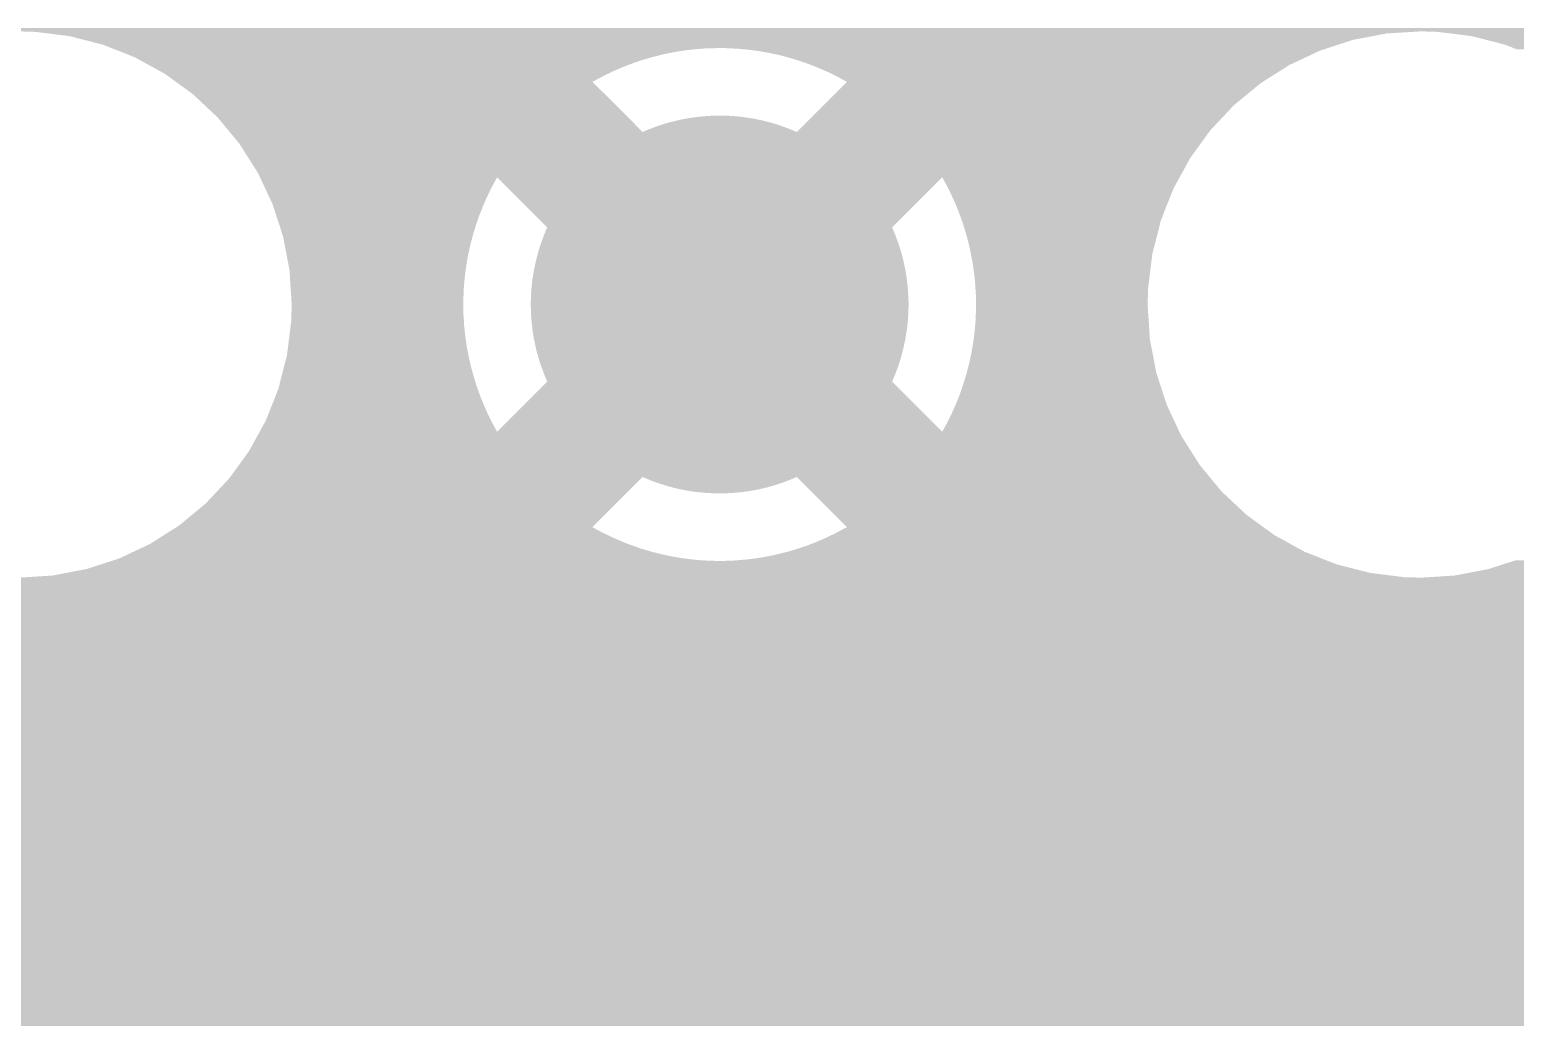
# Model space of a CAD drawing. Extents: x 295 to 953, y 10 to 290.
# Drawn here: x 531.09 to 547.17, y 140.76 to 151.53 of the extents above; entities that cross this region are included whole.
import ezdxf

# ---------------------------------------------------------------- set-up
doc = ezdxf.new("R2010")
doc.units = 0
doc.header["$LTSCALE"] = 5
doc.header["$MEASUREMENT"] = 0
doc.layers.add('GND', color=7, linetype='CONTINUOUS')

msp = doc.modelspace()

# ---------------------------------------------------------------- linework, layer by layer
at = {"layer": 'GND'}
for points in [[(511.399, 151.51), (511.399, 151.545), (710.395, 151.51), (710.514, 151.545)], [(531.151, 151.504), (530.969, 151.51), (546.057, 151.504), (546.147, 151.51)], [(531.293, 151.487), (531.151, 151.504), (545.776, 151.487), (546.057, 151.504)], [(531.52, 151.458), (531.293, 151.487), (545.627, 151.458), (545.776, 151.487)], [(546.329, 151.504), (546.147, 151.51), (640.417, 151.504), (640.507, 151.51)], [(546.471, 151.487), (546.329, 151.504), (640.136, 151.487), (640.417, 151.504)], [(546.698, 151.458), (546.471, 151.487), (639.987, 151.458), (640.136, 151.487)], [(531.681, 151.417), (531.52, 151.458), (545.411, 151.417), (545.627, 151.458)], [(531.88, 151.366), (531.681, 151.417), (545.255, 151.366), (545.411, 151.417)], [(531.975, 151.328), (531.88, 151.366), (545.139, 151.328), (545.255, 151.366)], [(531.985, 151.325), (531.975, 151.328), (538.404, 151.325), (538.518, 151.328)], [(532.007, 151.316), (531.985, 151.325), (538.291, 151.316), (538.404, 151.325)], [(538.632, 151.328), (538.518, 151.328), (545.137, 151.328), (545.139, 151.328)], [(538.746, 151.322), (538.632, 151.328), (545.121, 151.322), (545.137, 151.328)], [(546.859, 151.417), (546.698, 151.458), (639.771, 151.417), (639.987, 151.458)], [(547.058, 151.366), (546.859, 151.417), (639.615, 151.366), (639.771, 151.417)], [(547.153, 151.328), (547.058, 151.366), (639.499, 151.328), (639.615, 151.366)], [(547.163, 151.325), (547.153, 151.328), (632.764, 151.325), (632.878, 151.328)], [(547.185, 151.316), (547.163, 151.325), (632.651, 151.316), (632.764, 151.325)], [(532.041, 151.303), (532.007, 151.316), (538.178, 151.303), (538.291, 151.316)], [(532.086, 151.285), (532.041, 151.303), (538.065, 151.285), (538.178, 151.303)], [(532.143, 151.262), (532.086, 151.285), (537.953, 151.262), (538.065, 151.285)], [(532.212, 151.235), (532.143, 151.262), (537.843, 151.235), (537.953, 151.262)], [(532.226, 151.23), (532.212, 151.235), (537.824, 151.23), (537.843, 151.235)], [(532.273, 151.203), (532.226, 151.23), (537.733, 151.203), (537.824, 151.23)], [(532.339, 151.167), (532.273, 151.203), (537.625, 151.167), (537.733, 151.203)], [(532.413, 151.127), (532.339, 151.167), (537.519, 151.127), (537.625, 151.167)], [(538.859, 151.312), (538.746, 151.322), (545.09, 151.312), (545.121, 151.322)], [(538.939, 151.302), (538.859, 151.312), (545.058, 151.302), (545.09, 151.312)], [(538.972, 151.298), (538.939, 151.302), (545.049, 151.298), (545.058, 151.302)], [(539.084, 151.278), (538.972, 151.298), (545.008, 151.278), (545.049, 151.298)], [(539.196, 151.255), (539.084, 151.278), (544.957, 151.255), (545.008, 151.278)], [(539.306, 151.226), (539.196, 151.255), (544.897, 151.226), (544.957, 151.255)], [(539.415, 151.193), (539.306, 151.226), (544.827, 151.193), (544.897, 151.226)], [(539.522, 151.156), (539.415, 151.193), (544.747, 151.156), (544.827, 151.193)], [(532.494, 151.082), (532.413, 151.127), (537.414, 151.082), (537.519, 151.127)], [(532.551, 151.051), (532.494, 151.082), (537.349, 151.051), (537.414, 151.082)], [(532.576, 151.033), (532.551, 151.051), (537.312, 151.033), (537.349, 151.051)], [(532.649, 150.98), (532.576, 151.033), (537.211, 150.98), (537.312, 151.033)], [(539.553, 151.144), (539.522, 151.156), (544.722, 151.144), (544.747, 151.156)], [(539.628, 151.114), (539.553, 151.144), (544.675, 151.114), (544.722, 151.144)], [(539.733, 151.068), (539.628, 151.114), (544.602, 151.068), (544.675, 151.114)], [(539.835, 151.018), (539.733, 151.068), (544.523, 151.018), (544.602, 151.068)], [(539.935, 150.963), (539.835, 151.018), (544.437, 150.963), (544.523, 151.018)], [(532.672, 150.963), (532.649, 150.98), (537.181, 150.963), (537.211, 150.98)], [(532.852, 150.833), (532.672, 150.963), (537.312, 150.833), (537.181, 150.963)], [(539.679, 150.708), (539.916, 150.944), (544.122, 150.708), (544.408, 150.944)], [(539.916, 150.944), (539.935, 150.963), (544.408, 150.944), (544.437, 150.963)], [(533.123, 150.579), (532.852, 150.833), (537.566, 150.579), (537.312, 150.833)], [(539.408, 150.437), (539.679, 150.708), (543.868, 150.437), (544.122, 150.708)], [(533.254, 150.421), (533.123, 150.579), (537.724, 150.421), (537.566, 150.579)], [(537.96, 150.509), (538.001, 150.521), (539.154, 150.509), (539.117, 150.521)], [(538.001, 150.521), (538.054, 150.535), (539.117, 150.521), (539.06, 150.535)], [(538.054, 150.535), (538.097, 150.545), (539.06, 150.535), (539.022, 150.545)], [(538.097, 150.545), (538.149, 150.557), (539.022, 150.545), (538.964, 150.557)], [(538.149, 150.557), (538.193, 150.565), (538.964, 150.557), (538.926, 150.565)], [(538.193, 150.565), (538.245, 150.574), (538.926, 150.565), (538.867, 150.574)], [(538.245, 150.574), (538.291, 150.58), (538.867, 150.574), (538.83, 150.58)], [(538.291, 150.58), (538.342, 150.587), (538.83, 150.58), (538.769, 150.587)], [(538.342, 150.587), (538.39, 150.591), (538.769, 150.587), (538.733, 150.591)], [(538.39, 150.591), (538.44, 150.595), (538.733, 150.591), (538.667, 150.595)], [(538.44, 150.595), (538.498, 150.597), (538.667, 150.595), (538.635, 150.597)], [(538.498, 150.597), (538.537, 150.598), (538.635, 150.597), (538.537, 150.598)], [(533.36, 150.293), (533.254, 150.421), (543.763, 150.293), (543.856, 150.421)], [(537.724, 150.421), (537.776, 150.443), (539.392, 150.421), (539.339, 150.443)], [(537.776, 150.443), (537.816, 150.458), (539.339, 150.443), (539.302, 150.458)], [(537.816, 150.458), (537.867, 150.478), (539.302, 150.458), (539.247, 150.478)], [(537.867, 150.478), (537.908, 150.492), (539.247, 150.478), (539.21, 150.492)], [(537.908, 150.492), (537.96, 150.509), (539.21, 150.492), (539.154, 150.509)], [(539.392, 150.421), (539.408, 150.437), (543.856, 150.421), (543.868, 150.437)], [(533.459, 150.136), (533.36, 150.293), (543.65, 150.136), (543.763, 150.293)], [(533.559, 149.979), (533.459, 150.136), (543.564, 149.979), (543.65, 150.136)], [(533.582, 149.93), (533.559, 149.979), (543.537, 149.93), (543.564, 149.979)], [(533.629, 149.83), (533.582, 149.93), (536.094, 149.83), (536.149, 149.93)], [(536.691, 149.388), (536.149, 149.93), (540.425, 149.388), (540.967, 149.93)], [(541.003, 149.866), (540.967, 149.93), (543.502, 149.866), (543.537, 149.93)], [(533.677, 149.728), (533.629, 149.83), (536.044, 149.728), (536.094, 149.83)], [(533.717, 149.643), (533.677, 149.728), (536.006, 149.643), (536.044, 149.728)], [(541.032, 149.81), (541.003, 149.866), (543.471, 149.81), (543.502, 149.866)], [(541.055, 149.764), (541.032, 149.81), (543.453, 149.764), (543.471, 149.81)], [(541.103, 149.661), (541.055, 149.764), (543.412, 149.661), (543.453, 149.764)], [(533.723, 149.624), (533.717, 149.643), (535.998, 149.624), (536.006, 149.643)], [(533.758, 149.518), (533.723, 149.624), (535.956, 149.518), (535.998, 149.624)], [(541.146, 149.556), (541.103, 149.661), (543.37, 149.556), (543.412, 149.661)], [(541.179, 149.465), (541.146, 149.556), (543.335, 149.465), (543.37, 149.556)], [(533.793, 149.411), (533.758, 149.518), (535.919, 149.411), (535.956, 149.518)], [(533.828, 149.302), (533.793, 149.411), (535.886, 149.302), (535.919, 149.411)], [(541.185, 149.449), (541.179, 149.465), (543.33, 149.449), (543.335, 149.465)], [(541.219, 149.34), (541.185, 149.449), (543.303, 149.34), (543.33, 149.449)], [(533.832, 149.29), (533.828, 149.302), (535.883, 149.29), (535.886, 149.302)], [(533.851, 149.191), (533.832, 149.29), (535.857, 149.191), (535.883, 149.29)], [(536.627, 149.225), (536.653, 149.298), (540.489, 149.225), (540.462, 149.298)], [(536.653, 149.298), (536.661, 149.317), (540.462, 149.298), (540.455, 149.317)], [(536.661, 149.317), (536.691, 149.388), (540.455, 149.317), (540.425, 149.388)], [(541.249, 149.23), (541.219, 149.34), (543.275, 149.23), (543.303, 149.34)], [(533.872, 149.08), (533.851, 149.191), (535.833, 149.08), (535.857, 149.191)], [(533.894, 148.968), (533.872, 149.08), (535.814, 148.968), (535.833, 149.08)], [(536.572, 149.038), (536.591, 149.113), (540.545, 149.038), (540.525, 149.113)], [(536.591, 149.113), (536.597, 149.132), (540.525, 149.113), (540.519, 149.132)], [(536.597, 149.132), (536.62, 149.206), (540.519, 149.132), (540.496, 149.206)], [(536.62, 149.206), (536.627, 149.225), (540.496, 149.206), (540.489, 149.225)], [(541.275, 149.119), (541.249, 149.23), (543.246, 149.119), (543.275, 149.23)], [(541.277, 149.105), (541.275, 149.119), (543.242, 149.105), (543.246, 149.119)], [(541.296, 149.007), (541.277, 149.105), (543.23, 149.007), (543.242, 149.105)], [(533.902, 148.925), (533.894, 148.968), (535.808, 148.925), (535.814, 148.968)], [(533.906, 148.855), (533.902, 148.925), (535.799, 148.855), (535.808, 148.925)], [(536.535, 148.846), (536.547, 148.922), (540.582, 148.846), (540.569, 148.922)], [(536.547, 148.922), (536.551, 148.942), (540.569, 148.922), (540.565, 148.942)], [(536.551, 148.942), (536.567, 149.018), (540.565, 148.942), (540.549, 149.018)], [(536.567, 149.018), (536.572, 149.038), (540.549, 149.018), (540.545, 149.038)], [(541.312, 148.895), (541.296, 149.007), (543.216, 148.895), (543.23, 149.007)], [(533.913, 148.741), (533.906, 148.855), (535.789, 148.741), (535.799, 148.855)], [(536.523, 148.749), (536.531, 148.826), (540.593, 148.749), (540.584, 148.826)], [(536.531, 148.826), (536.535, 148.846), (540.584, 148.826), (540.582, 148.846)], [(541.324, 148.781), (541.312, 148.895), (543.202, 148.781), (543.216, 148.895)], [(541.326, 148.736), (541.324, 148.781), (543.196, 148.736), (543.202, 148.781)], [(533.921, 148.628), (533.913, 148.741), (535.784, 148.628), (535.789, 148.741)], [(533.925, 148.554), (533.921, 148.628), (535.783, 148.554), (535.784, 148.628)], [(536.513, 148.554), (536.515, 148.631), (540.603, 148.554), (540.601, 148.631)], [(536.515, 148.631), (536.516, 148.652), (540.601, 148.631), (540.6, 148.652)], [(536.516, 148.652), (536.521, 148.728), (540.6, 148.652), (540.595, 148.728)], [(536.521, 148.728), (536.523, 148.749), (540.595, 148.728), (540.593, 148.749)], [(541.331, 148.668), (541.326, 148.736), (543.194, 148.668), (543.196, 148.736)], [(541.333, 148.554), (541.331, 148.668), (543.191, 148.554), (543.194, 148.668)], [(533.92, 148.372), (533.922, 148.44), (535.79, 148.372), (535.785, 148.44)], [(533.922, 148.44), (533.925, 148.554), (535.785, 148.44), (535.783, 148.554)], [(536.515, 148.477), (536.513, 148.554), (540.601, 148.477), (540.603, 148.554)], [(536.516, 148.456), (536.515, 148.477), (540.6, 148.456), (540.601, 148.477)], [(536.521, 148.379), (536.516, 148.456), (540.595, 148.379), (540.6, 148.456)], [(541.327, 148.366), (541.332, 148.48), (543.203, 148.366), (543.195, 148.48)], [(541.332, 148.48), (541.333, 148.554), (543.195, 148.48), (543.191, 148.554)], [(533.9, 148.213), (533.914, 148.326), (535.804, 148.213), (535.792, 148.326)], [(533.914, 148.326), (533.92, 148.372), (535.792, 148.326), (535.79, 148.372)], [(536.523, 148.359), (536.521, 148.379), (540.593, 148.359), (540.595, 148.379)], [(536.532, 148.282), (536.523, 148.359), (540.585, 148.282), (540.593, 148.359)], [(536.534, 148.262), (536.532, 148.282), (540.581, 148.262), (540.585, 148.282)], [(541.317, 148.253), (541.327, 148.366), (543.21, 148.253), (543.203, 148.366)], [(533.886, 148.1), (533.9, 148.213), (535.82, 148.1), (535.804, 148.213)], [(536.547, 148.185), (536.534, 148.262), (540.569, 148.185), (540.581, 148.262)], [(536.551, 148.165), (536.547, 148.185), (540.565, 148.165), (540.569, 148.185)], [(536.567, 148.09), (536.551, 148.165), (540.549, 148.09), (540.565, 148.165)], [(541.283, 148.028), (541.302, 148.14), (543.244, 148.028), (543.222, 148.14)], [(541.302, 148.14), (541.308, 148.183), (543.222, 148.14), (543.214, 148.183)], [(541.308, 148.183), (541.317, 148.253), (543.214, 148.183), (543.21, 148.253)], [(533.841, 147.877), (533.87, 147.988), (535.867, 147.877), (535.841, 147.988)], [(533.87, 147.988), (533.874, 148.003), (535.841, 147.988), (535.839, 148.003)], [(533.874, 148.003), (533.886, 148.1), (535.839, 148.003), (535.82, 148.1)], [(536.571, 148.07), (536.567, 148.09), (540.544, 148.07), (540.549, 148.09)], [(536.592, 147.995), (536.571, 148.07), (540.525, 147.995), (540.544, 148.07)], [(536.597, 147.975), (536.592, 147.995), (540.519, 147.975), (540.525, 147.995)], [(536.62, 147.902), (536.597, 147.975), (540.496, 147.902), (540.519, 147.975)], [(541.259, 147.916), (541.283, 148.028), (543.265, 147.916), (543.244, 148.028)], [(533.813, 147.768), (533.841, 147.877), (535.897, 147.768), (535.867, 147.877)], [(536.627, 147.882), (536.62, 147.902), (540.489, 147.882), (540.496, 147.902)], [(536.654, 147.81), (536.627, 147.882), (540.463, 147.81), (540.489, 147.882)], [(536.661, 147.791), (536.654, 147.81), (540.455, 147.791), (540.463, 147.81)], [(536.691, 147.72), (536.661, 147.791), (540.425, 147.72), (540.455, 147.791)], [(541.197, 147.697), (541.23, 147.806), (543.323, 147.697), (543.288, 147.806)], [(541.23, 147.806), (541.233, 147.818), (543.288, 147.806), (543.284, 147.818)], [(541.233, 147.818), (541.259, 147.916), (543.284, 147.818), (543.265, 147.916)], [(533.746, 147.552), (533.781, 147.643), (535.97, 147.552), (535.937, 147.643)], [(533.781, 147.643), (533.786, 147.659), (535.937, 147.643), (535.931, 147.659)], [(533.786, 147.659), (533.813, 147.768), (535.931, 147.659), (535.897, 147.768)], [(536.149, 147.177), (536.691, 147.72), (540.967, 147.177), (540.425, 147.72)], [(541.16, 147.589), (541.197, 147.697), (543.358, 147.589), (543.323, 147.697)], [(533.704, 147.447), (533.746, 147.552), (536.013, 147.447), (535.97, 147.552)], [(541.072, 147.379), (541.11, 147.465), (543.439, 147.379), (543.399, 147.465)], [(541.11, 147.465), (541.118, 147.483), (543.399, 147.465), (543.393, 147.483)], [(541.118, 147.483), (541.16, 147.589), (543.393, 147.483), (543.358, 147.589)], [(533.645, 147.298), (533.663, 147.343), (536.084, 147.298), (536.061, 147.343)], [(533.663, 147.343), (533.704, 147.447), (536.061, 147.343), (536.013, 147.447)], [(541.022, 147.277), (541.072, 147.379), (543.487, 147.277), (543.439, 147.379)], [(533.552, 147.129), (533.579, 147.177), (543.557, 147.129), (543.534, 147.177)], [(533.579, 147.177), (533.614, 147.242), (536.149, 147.177), (536.113, 147.242)], [(533.614, 147.242), (533.645, 147.298), (536.113, 147.242), (536.084, 147.298)], [(540.967, 147.177), (541.022, 147.277), (543.534, 147.177), (543.487, 147.277)], [(533.466, 146.972), (533.552, 147.129), (543.657, 146.972), (543.557, 147.129)], [(533.353, 146.815), (533.466, 146.972), (543.756, 146.815), (543.657, 146.972)], [(532.994, 146.4), (533.248, 146.671), (537.437, 146.4), (537.708, 146.671)], [(533.248, 146.671), (533.26, 146.687), (537.708, 146.671), (537.724, 146.687)], [(533.26, 146.687), (533.353, 146.815), (543.862, 146.687), (543.756, 146.815)], [(537.777, 146.665), (537.724, 146.687), (539.34, 146.665), (539.392, 146.687)], [(537.814, 146.649), (537.777, 146.665), (539.3, 146.649), (539.34, 146.665)], [(539.55, 146.529), (539.392, 146.687), (543.993, 146.529), (543.862, 146.687)], [(537.869, 146.629), (537.814, 146.649), (539.249, 146.629), (539.3, 146.649)], [(537.906, 146.616), (537.869, 146.629), (539.208, 146.616), (539.249, 146.629)], [(537.962, 146.599), (537.906, 146.616), (539.156, 146.599), (539.208, 146.616)], [(537.999, 146.587), (537.962, 146.599), (539.115, 146.587), (539.156, 146.599)], [(538.056, 146.572), (537.999, 146.587), (539.062, 146.572), (539.115, 146.587)], [(538.094, 146.562), (538.056, 146.572), (539.019, 146.562), (539.062, 146.572)], [(538.152, 146.55), (538.094, 146.562), (538.967, 146.55), (539.019, 146.562)], [(538.19, 146.543), (538.152, 146.55), (538.923, 146.543), (538.967, 146.55)], [(538.249, 146.533), (538.19, 146.543), (538.871, 146.533), (538.923, 146.543)], [(538.286, 146.527), (538.249, 146.533), (538.825, 146.527), (538.871, 146.533)], [(538.347, 146.521), (538.286, 146.527), (538.774, 146.521), (538.825, 146.527)], [(538.383, 146.517), (538.347, 146.521), (538.726, 146.517), (538.774, 146.521)], [(538.449, 146.513), (538.383, 146.517), (538.676, 146.513), (538.726, 146.517)], [(538.481, 146.511), (538.449, 146.513), (538.618, 146.511), (538.676, 146.513)], [(538.579, 146.509), (538.481, 146.511), (538.579, 146.509), (538.618, 146.511)], [(539.804, 146.275), (539.55, 146.529), (544.264, 146.275), (543.993, 146.529)], [(532.708, 146.163), (532.994, 146.4), (537.2, 146.163), (537.437, 146.4)], [(539.935, 146.144), (539.804, 146.275), (544.444, 146.144), (544.264, 146.275)], [(532.441, 145.994), (532.514, 146.04), (537.488, 145.994), (537.384, 146.04)], [(532.514, 146.04), (532.593, 146.09), (537.384, 146.04), (537.281, 146.09)], [(532.593, 146.09), (532.678, 146.144), (537.281, 146.09), (537.181, 146.144)], [(532.678, 146.144), (532.708, 146.163), (537.181, 146.144), (537.2, 146.163)], [(539.597, 145.981), (539.702, 146.026), (544.703, 145.981), (544.622, 146.026)], [(539.702, 146.026), (539.767, 146.057), (544.622, 146.026), (544.565, 146.057)], [(539.767, 146.057), (539.804, 146.075), (544.565, 146.057), (544.54, 146.075)], [(539.804, 146.075), (539.905, 146.128), (544.54, 146.075), (544.467, 146.128)], [(539.905, 146.128), (539.935, 146.144), (544.467, 146.128), (544.444, 146.144)], [(532.159, 145.853), (532.219, 145.882), (537.92, 145.853), (537.81, 145.882)], [(532.219, 145.882), (532.289, 145.914), (537.81, 145.882), (537.701, 145.914)], [(532.289, 145.914), (532.369, 145.952), (537.701, 145.914), (537.594, 145.952)], [(532.369, 145.952), (532.394, 145.964), (537.594, 145.952), (537.563, 145.964)], [(532.394, 145.964), (532.441, 145.994), (537.563, 145.964), (537.488, 145.994)], [(539.163, 145.846), (539.273, 145.873), (544.973, 145.846), (544.904, 145.873)], [(539.273, 145.873), (539.292, 145.878), (544.904, 145.873), (544.89, 145.878)], [(539.292, 145.878), (539.383, 145.904), (544.89, 145.878), (544.843, 145.904)], [(539.383, 145.904), (539.491, 145.94), (544.843, 145.904), (544.777, 145.94)], [(539.491, 145.94), (539.597, 145.981), (544.777, 145.94), (544.703, 145.981)], [(531.705, 145.691), (531.861, 145.742), (545.435, 145.691), (545.236, 145.742)], [(531.861, 145.742), (531.977, 145.779), (545.236, 145.742), (545.141, 145.779)], [(531.977, 145.779), (531.979, 145.78), (538.598, 145.779), (538.484, 145.78)], [(531.979, 145.78), (531.995, 145.785), (538.484, 145.78), (538.37, 145.785)], [(531.995, 145.785), (532.026, 145.795), (538.37, 145.785), (538.257, 145.795)], [(532.026, 145.795), (532.058, 145.806), (538.257, 145.795), (538.177, 145.806)], [(532.058, 145.806), (532.067, 145.81), (538.177, 145.806), (538.144, 145.81)], [(532.067, 145.81), (532.108, 145.829), (538.144, 145.81), (538.032, 145.829)], [(532.108, 145.829), (532.159, 145.853), (538.032, 145.829), (537.92, 145.853)], [(538.598, 145.779), (538.712, 145.783), (545.141, 145.779), (545.131, 145.783)], [(538.712, 145.783), (538.825, 145.792), (545.131, 145.783), (545.109, 145.792)], [(538.825, 145.792), (538.938, 145.805), (545.109, 145.792), (545.075, 145.805)], [(538.938, 145.805), (539.051, 145.823), (545.075, 145.805), (545.03, 145.823)], [(539.051, 145.823), (539.163, 145.846), (545.03, 145.823), (544.973, 145.846)], [(546.882, 145.691), (547.039, 145.742), (639.795, 145.691), (639.596, 145.742)], [(547.039, 145.742), (547.154, 145.779), (639.596, 145.742), (639.501, 145.779)], [(547.154, 145.779), (547.156, 145.78), (632.958, 145.779), (632.844, 145.78)], [(547.156, 145.78), (547.173, 145.785), (632.844, 145.78), (632.73, 145.785)], [(511.399, 145.485), (511.399, 145.598), (728.062, 145.485), (728.025, 145.598)], [(530.969, 145.598), (531.059, 145.603), (546.147, 145.598), (545.965, 145.603)], [(531.059, 145.603), (531.34, 145.621), (545.965, 145.603), (545.823, 145.621)], [(531.34, 145.621), (531.489, 145.65), (545.823, 145.621), (545.596, 145.65)], [(531.489, 145.65), (531.705, 145.691), (545.596, 145.65), (545.435, 145.691)], [(546.147, 145.598), (546.236, 145.603), (640.507, 145.598), (640.325, 145.603)], [(546.236, 145.603), (546.518, 145.621), (640.325, 145.603), (640.183, 145.621)], [(546.518, 145.621), (546.666, 145.65), (640.183, 145.621), (639.956, 145.65)], [(546.666, 145.65), (546.882, 145.691), (639.956, 145.65), (639.795, 145.691)], [(511.399, 145.373), (511.399, 145.485), (728.128, 145.373), (728.062, 145.485)], [(511.399, 145.369), (511.399, 145.373), (709.211, 145.369), (709.276, 145.373)], [(511.399, 145.36), (511.399, 145.369), (709.146, 145.36), (709.211, 145.369)], [(511.399, 145.347), (511.399, 145.36), (709.081, 145.347), (709.146, 145.36)], [(511.399, 145.33), (511.399, 145.347), (709.018, 145.33), (709.081, 145.347)], [(511.399, 145.308), (511.399, 145.33), (708.957, 145.308), (709.018, 145.33)], [(511.399, 145.281), (511.399, 145.308), (708.896, 145.281), (708.957, 145.308)], [(511.399, 145.251), (511.399, 145.281), (708.838, 145.251), (708.896, 145.281)], [(511.399, 145.216), (511.399, 145.251), (708.783, 145.216), (708.838, 145.251)], [(511.399, 145.202), (511.399, 145.216), (708.762, 145.202), (708.783, 145.216)], [(511.399, 145.036), (511.399, 145.202), (708.928, 145.036), (708.762, 145.202)], [(511.399, 145.004), (511.399, 145.036), (728.502, 145.004), (728.458, 145.036)], [(511.399, 144.987), (511.399, 145.004), (728.542, 144.987), (728.502, 145.004)], [(511.399, 144.932), (511.399, 144.987), (708.511, 144.932), (708.547, 144.987)], [(511.399, 144.875), (511.399, 144.932), (708.479, 144.875), (708.511, 144.932)], [(511.399, 144.816), (511.399, 144.875), (708.451, 144.816), (708.479, 144.875)], [(511.399, 144.755), (511.399, 144.816), (708.427, 144.755), (708.451, 144.816)], [(511.399, 144.692), (511.399, 144.755), (708.408, 144.692), (708.427, 144.755)], [(511.399, 144.628), (511.399, 144.692), (708.393, 144.628), (708.408, 144.692)], [(511.399, 144.563), (511.399, 144.628), (708.383, 144.563), (708.393, 144.628)], [(511.399, 144.498), (511.399, 144.563), (708.377, 144.498), (708.383, 144.563)], [(511.399, 144.433), (511.399, 144.498), (708.376, 144.433), (708.377, 144.498)], [(511.399, 144.367), (511.399, 144.433), (708.38, 144.367), (708.376, 144.433)], [(511.399, 144.302), (511.399, 144.367), (708.389, 144.302), (708.38, 144.367)], [(511.399, 144.266), (511.399, 144.302), (708.396, 144.266), (708.389, 144.302)], [(511.399, 144.242), (511.399, 144.266), (695.179, 144.242), (695.422, 144.266)], [(511.399, 144.173), (511.399, 144.242), (694.945, 144.173), (695.179, 144.242)], [(511.399, 144.061), (511.399, 144.173), (694.729, 144.061), (694.945, 144.173)], [(511.399, 144.035), (511.399, 144.061), (694.696, 144.035), (694.729, 144.061)], [(511.399, 144.012), (511.399, 144.035), (588.586, 144.012), (588.805, 144.035)], [(511.399, 143.943), (511.399, 144.012), (588.376, 143.943), (588.586, 144.012)], [(511.399, 143.832), (511.399, 143.943), (588.186, 143.832), (588.376, 143.943)], [(511.399, 143.683), (511.399, 143.832), (588.024, 143.683), (588.186, 143.832)], [(511.399, 143.503), (511.399, 143.683), (587.896, 143.503), (588.024, 143.683)], [(511.399, 143.3), (511.399, 143.503), (587.809, 143.3), (587.896, 143.503)], [(511.399, 143.084), (511.399, 143.3), (587.766, 143.084), (587.809, 143.3)], [(511.399, 142.992), (511.399, 143.084), (587.762, 142.992), (587.766, 143.084)], [(511.399, 142.773), (511.399, 142.992), (587.786, 142.773), (587.762, 142.992)], [(511.399, 142.564), (511.399, 142.773), (587.854, 142.564), (587.786, 142.773)], [(511.399, 142.373), (511.399, 142.564), (587.966, 142.373), (587.854, 142.564)], [(511.399, 142.211), (511.399, 142.373), (588.115, 142.211), (587.966, 142.373)], [(511.399, 142.083), (511.399, 142.211), (588.294, 142.083), (588.115, 142.211)], [(511.399, 141.996), (511.399, 142.083), (588.497, 141.996), (588.294, 142.083)], [(511.399, 141.954), (511.399, 141.996), (588.713, 141.954), (588.497, 141.996)], [(511.399, 141.949), (511.399, 141.954), (588.805, 141.949), (588.713, 141.954)], [(511.399, 141.83), (511.399, 141.949), (694.901, 141.83), (694.691, 141.949)], [(511.399, 141.752), (511.399, 141.83), (695.132, 141.752), (694.901, 141.83)], [(511.399, 141.72), (511.399, 141.752), (695.374, 141.72), (695.132, 141.752)], [(511.399, 141.719), (511.399, 141.72), (695.422, 141.719), (695.374, 141.72)], [(511.399, 141.707), (511.399, 141.719), (728.11, 141.707), (728.112, 141.719)], [(511.399, 141.642), (511.399, 141.707), (728.1, 141.642), (728.11, 141.707)], [(511.399, 141.577), (511.399, 141.642), (728.094, 141.577), (728.1, 141.642)], [(511.399, 141.512), (511.399, 141.577), (728.093, 141.512), (728.094, 141.577)], [(511.399, 141.446), (511.399, 141.512), (728.097, 141.446), (728.093, 141.512)], [(511.399, 141.381), (511.399, 141.446), (728.105, 141.381), (728.097, 141.446)], [(511.399, 141.317), (511.399, 141.381), (728.118, 141.317), (728.105, 141.381)], [(511.399, 141.254), (511.399, 141.317), (728.136, 141.254), (728.118, 141.317)], [(511.399, 141.192), (511.399, 141.254), (728.158, 141.192), (728.136, 141.254)], [(511.399, 141.132), (511.399, 141.192), (728.184, 141.132), (728.158, 141.192)], [(511.399, 141.074), (511.399, 141.132), (728.215, 141.074), (728.184, 141.132)], [(511.399, 141.018), (511.399, 141.074), (728.25, 141.018), (728.215, 141.074)], [(511.399, 140.997), (511.399, 141.018), (728.264, 140.997), (728.25, 141.018)], [(511.399, 140.977), (511.399, 140.997), (753.669, 140.977), (753.673, 140.997)], [(511.399, 140.949), (511.399, 140.977), (753.664, 140.949), (753.669, 140.977)], [(511.399, 140.783), (511.399, 140.949), (728.479, 140.783), (728.645, 140.949)], [(511.399, 140.747), (511.399, 140.783), (728.533, 140.747), (728.479, 140.783)]]:
    msp.add_solid(points, dxfattribs=at)

doc.saveas('drawing.dxf')
